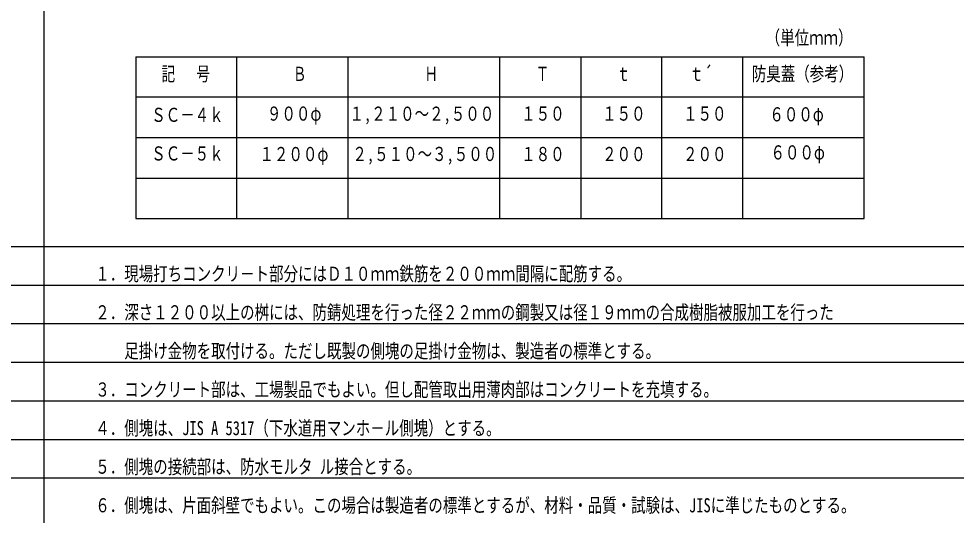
# Model space of a CAD drawing. Units: millimetres on the paper. Extents: x -287 to 287, y -191 to 191.
# Drawn here: x -141.2 to 4.4, y 0.9 to 78.1 of the extents above; entities that cross this region are included whole.
import ezdxf
from ezdxf.enums import TextEntityAlignment as Align

# ---------------------------------------------------------------- set-up
doc = ezdxf.new("R2010")
doc.units = ezdxf.units.MM
for name, color, linetype in [('0-0_線', 7, 'Continuous'), ('0-1_文字', 7, 'Continuous'), ('0-2_図', 7, 'Continuous')]:
    doc.layers.add(name, color=color, linetype=linetype)
doc.styles.add('ＭＳ ゴシック', font='')
doc.styles.get('ＭＳ ゴシック').set_extended_font_data('MS Gothic')

msp = doc.modelspace()

# ---------------------------------------------------------------- linework, layer by layer
at = {"layer": '0-0_線'}
for p, q in [((-137.344, 184.771), (-137.344, -187.95)), ((-286.857, 42.712), (281.328, 42.712)), ((-286.857, 36.712), (281.328, 36.712)), ((-286.857, 30.712), (281.328, 30.712)), ((-286.857, 24.712), (281.328, 24.712)), ((-286.857, 18.712), (281.328, 18.712)), ((-286.857, 12.712), (281.328, 12.712)), ((-286.857, 6.712), (281.328, 6.712))]:
    msp.add_line(p, q, dxfattribs=at)
at = {"layer": '0-2_図'}
for p, q in [((-123.067, 72.21), (-9.921, 72.21)), ((-123.067, 72.21), (-123.067, 47.067)), ((-107.352, 47.067), (-107.352, 72.21)), ((-90.09, 72.21), (-90.09, 47.067)), ((-66.494, 47.067), (-66.494, 72.21)), ((-53.922, 72.21), (-53.922, 47.067)), ((-41.351, 47.067), (-41.351, 72.21)), ((-28.779, 72.21), (-28.779, 47.067)), ((-9.921, 47.067), (-9.921, 72.21)), ((-9.921, 65.924), (-123.067, 65.924)), ((-9.921, 59.602), (-123.067, 59.602)), ((-123.067, 53.316), (-9.921, 53.316)), ((-123.067, 47.067), (-9.921, 47.067))]:
    msp.add_line(p, q, dxfattribs=at)

# ---------------------------------------------------------------- texts
at = {"layer": '0-1_文字', "style": 'ＭＳ ゴシック'}
for s, width, p in [('（単位ｍｍ）', 0.75, (-25.199, 73.426)), ('記', 0.7, (-119.044, 67.794)), ('号', 0.7, (-113.638, 67.794)), ('Ｂ', 0.7, (-98.639, 67.794)), ('Ｈ', 0.7, (-78.21, 67.794)), ('Ｔ', 0.7, (-60.924, 67.794)), ('ｔ', 0.7, (-48.353, 67.794)), ('ｔ´', 0.75, (-37.069, 67.794)), ('防臭蓋（参考）', 0.75, (-27.358, 67.799)), ('ＳＣ－４ｋ', 0.75, (-120.653, 61.42)), ('９００φ', 0.75, (-102.676, 61.614)), ('１,２１０～２,５００', 0.75, (-89.858, 61.599)), ('１５０', 0.75, (-63.18, 61.614)), ('１５０', 0.75, (-50.608, 61.614)), ('１５０', 0.75, (-38.037, 61.614)), ('６００φ', 0.75, (-24.63, 61.504)), ('ＳＣ－５ｋ', 0.75, (-120.653, 55.417)), ('６００φ', 0.75, (-24.456, 55.581)), ('１２００φ', 0.75, (-103.839, 55.328)), ('２,５１０～３,５００', 0.75, (-89.395, 55.34)), ('１８０', 0.75, (-63.18, 55.328)), ('２００', 0.75, (-50.608, 55.328)), ('２００', 0.75, (-38.037, 55.328)), ('１．現場打ちコンクリ－ト部分にはＤ１０ｍｍ鉄筋を２００ｍｍ間隔に配筋する。', 0.75, (-129.344, 36.712)), ('２．深さ１２００以上の桝には、防錆処理を行った径２２ｍｍの鋼製又は径１９ｍｍの合成樹脂被服加工を行った', 0.75, (-129.344, 30.712)), ('\u3000\u3000足掛け金物を取付ける。ただし既製の側塊の足掛け金物は、製造者の標準とする。', 0.75, (-129.344, 24.712)), ('３．コンクリート部は、工場製品でもよい。但し配管取出用薄肉部はコンクリートを充填する。', 0.75, (-129.344, 18.712)), ('４．側塊は、JIS A 5317（下水道用マンホ－ル側塊）とする。', 0.75, (-129.344, 12.712)), ('５．側塊の接続部は、防水モルタ ル接合とする。', 0.75, (-129.344, 6.712)), ('６．側塊は、片面斜壁でもよい。この場合は製造者の標準とするが、材料・品質・試験は、JISに準じたものとする。', 0.75, (-129.344, 0.712))]:
    msp.add_text(s, height=2.199, dxfattribs=dict(at, width=width)).set_placement(p, align=Align.BOTTOM_LEFT)

doc.saveas('drawing.dxf')
